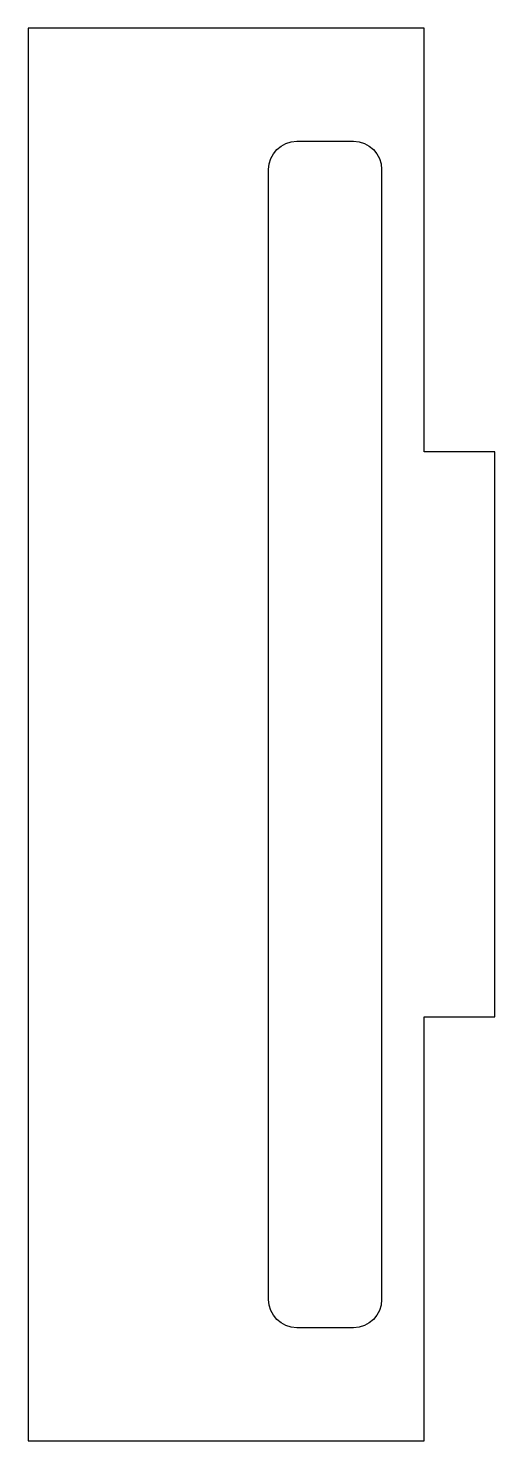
# Model space of a CAD drawing. Header units: millimetres. Extents: x -28 to 5, y 0 to 100.
import ezdxf

# ---------------------------------------------------------------- set-up
doc = ezdxf.new("R2010")
doc.units = ezdxf.units.MM

msp = doc.modelspace()

# ---------------------------------------------------------------- linework, layer by layer
msp.add_lwpolyline([(-28, 100), (-28, 0), (0, 0), (0, 30), (5, 30), (5, 70), (0, 70), (0, 100)], close=True)
msp.add_lwpolyline([(-11, 10), (-11, 90, -0.41421), (-9, 92), (-5, 92, -0.41421), (-3, 90), (-3, 10, -0.41421), (-5, 8), (-9, 8, -0.41421)], format="xyb", close=True)

doc.saveas('drawing.dxf')
